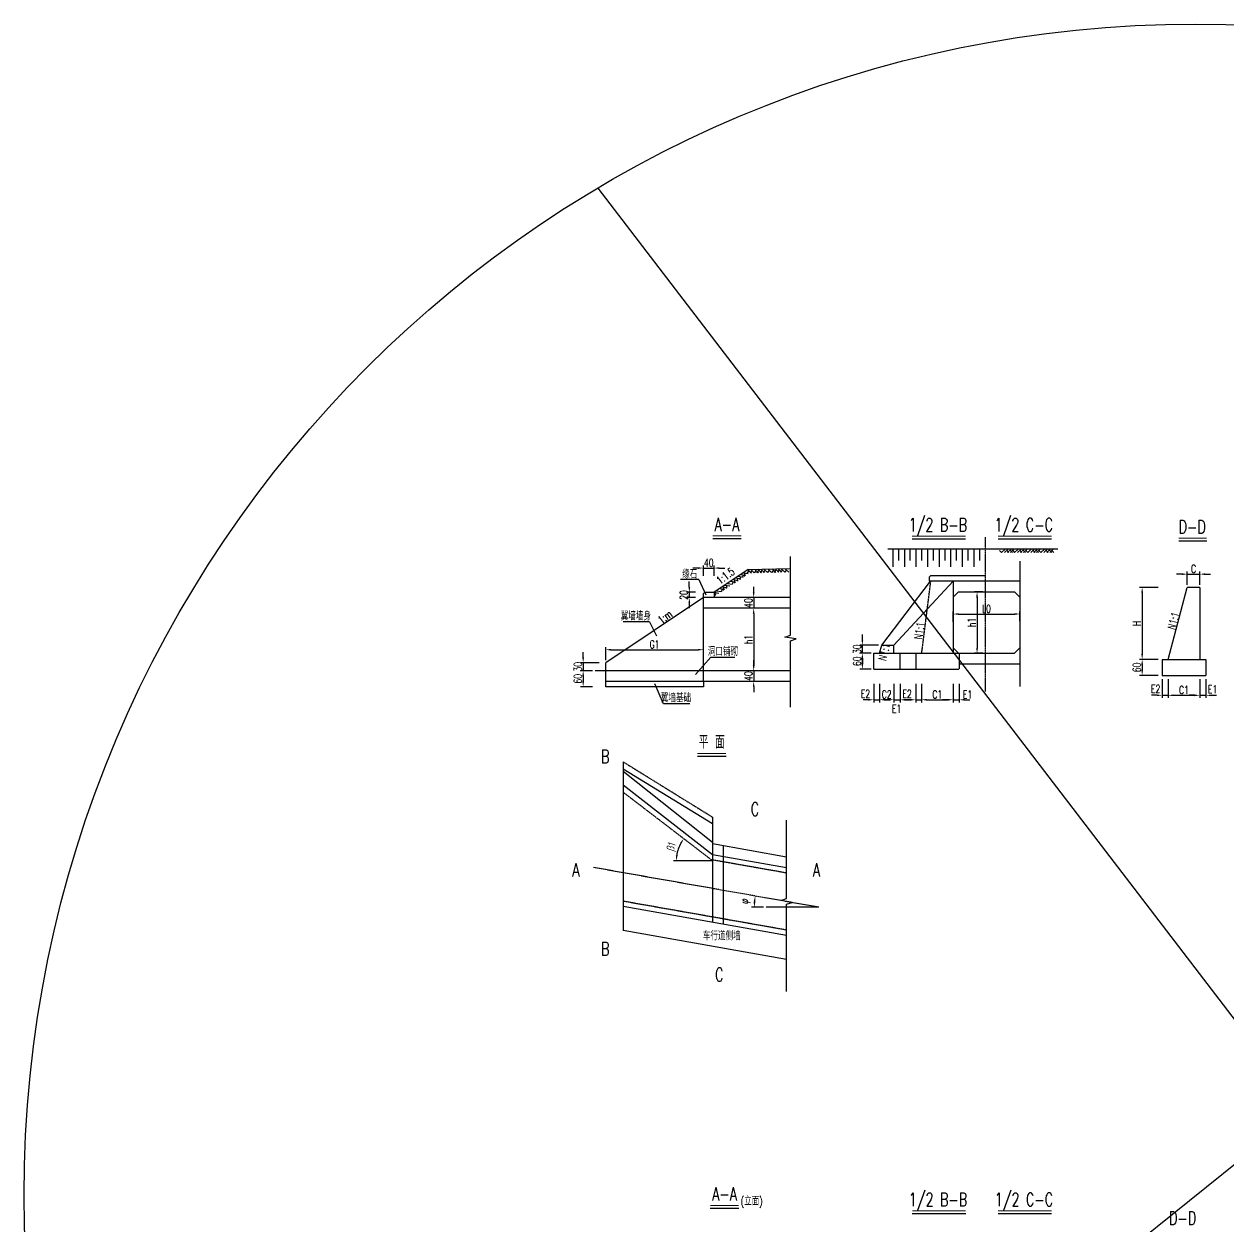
# Model space of a CAD drawing. Header units: millimetres. Extents: x -2053 to 14440, y -8588 to 380.
# Drawn here: x 5657 to 10174, y -4315 to 195 of the extents above; entities that cross this region are included whole.
import ezdxf
from ezdxf.enums import TextEntityAlignment as Align

# ---------------------------------------------------------------- set-up
doc = ezdxf.new("R2010")
doc.units = ezdxf.units.MM
doc.header["$LTSCALE"] = 0.25
doc.linetypes.add('ACAD_ISO02W100', pattern=[15, 12, -3])
doc.linetypes.add('ACAD_ISO04W100', pattern=[30, 24, -3, 0, -3])
for name, color, linetype in [('中心线', 3, 'ACAD_ISO04W100'), ('地面线', 15, 'Continuous'), ('文字', 7, 'Continuous'), ('次轮廓线', 7, 'Continuous'), ('虚线', 2, 'ACAD_ISO02W100'), ('轮廓线', 1, 'Continuous')]:
    doc.layers.add(name, color=color, linetype=linetype)
doc.styles.get("Standard").update_dxf_attribs({"font": 'simplex1.shx', "width": 0.7, "bigfont": 'hztxt.shx'})
doc.dimstyles.get("Standard").update_dxf_attribs({"dimscale": 10, "dimtxt": 3, "dimasz": 2, "dimexe": 1, "dimexo": 1, "dimgap": 0.5, "dimtad": 1, "dimdec": 1, "dimzin": 9, "dimdsep": 46, "dimtxsty": 'Standard', "dimcen": 0.5, "dimclrd": 256, "dimclre": 256, "dimclrt": 256, "dimadec": 1, "dimazin": 2, "dimtfac": 1, "dimtdec": 1, "dimtix": 1, "dimtmove": 2, "dimatfit": 3, "dimfxl": 0, "dimtolj": 1, "dimtzin": 0, "dimlwd": -1, "dimlwe": -1, "dimarcsym": 0})

# ---------------------------------------------------------------- blocks, each defined once
blk = doc.blocks.new('*D126')
at = {"layer": 'Defpoints', "color": 0}
for p in [(9260.9, -1933.8), (9229.8, -2163.8), (9260.9, -2163.8)]:
    blk.add_point(p, dxfattribs=at)
at = {"layer": '次轮廓线'}
for p, q in [((9250.9, -1933.8), (9219.8, -1933.8)), ((9229.8, -1953.8), (9229.8, -2143.8)), ((9250.9, -2163.8), (9219.8, -2163.8))]:
    blk.add_line(p, q, dxfattribs=at)
for points in [[(9226.4, -1953.8), (9233.1, -1953.8), (9229.8, -1933.8)], [(9226.4, -2143.8), (9233.1, -2143.8), (9229.8, -2163.8)]]:
    blk.add_solid(points, dxfattribs=at)
at = {"layer": '次轮廓线', "insert": (9209.8, -2048.8), "char_height": 30, "attachment_point": 5, "rotation": 90}
blk.add_mtext('\\A1;h1', dxfattribs=at)
blk = doc.blocks.new('*D178')
at = {"layer": 'Defpoints', "color": 0}
for p in [(8864, -2163.8), (8842.4, -2263.8), (8864, -2338.4)]:
    blk.add_point(p, dxfattribs=at)
at = {"layer": '次轮廓线'}
for p, q in [((8842.4, -2278.4), (8842.4, -2348.4)), ((8864, -2278.4), (8864, -2348.4)), ((8822.4, -2338.4), (8802.4, -2338.4)), ((8842.4, -2338.4), (8864, -2338.4)), ((8884, -2338.4), (8904, -2338.4))]:
    blk.add_line(p, q, dxfattribs=at)
for points in [[(8822.4, -2335.1), (8822.4, -2341.7), (8842.4, -2338.4)], [(8884, -2335.1), (8884, -2341.7), (8864, -2338.4)]]:
    blk.add_solid(points, dxfattribs=at)
at = {"layer": '次轮廓线', "insert": (8811.4, -2315.8), "char_height": 30, "attachment_point": 5}
blk.add_mtext('\\A1;E2', dxfattribs=at)
blk = doc.blocks.new('*D179')
at = {"layer": 'Defpoints', "color": 0}
for p in [(8864, -2163.8), (8918, -2163.8), (8918, -2338.4)]:
    blk.add_point(p, dxfattribs=at)
at = {"layer": '次轮廓线'}
for p, q in [((8864, -2278.4), (8864, -2348.4)), ((8918, -2278.4), (8918, -2348.4)), ((8884, -2338.4), (8898, -2338.4))]:
    blk.add_line(p, q, dxfattribs=at)
for points in [[(8884, -2335.1), (8884, -2341.7), (8864, -2338.4)], [(8898, -2335.1), (8898, -2341.7), (8918, -2338.4)]]:
    blk.add_solid(points, dxfattribs=at)
at = {"layer": '次轮廓线', "insert": (8891, -2318.4), "char_height": 30, "attachment_point": 5}
blk.add_mtext('\\A1;C2', dxfattribs=at)
blk = doc.blocks.new('*D180')
at = {"layer": 'Defpoints', "color": 0}
for p in [(8918, -2163.8), (8941.1, -2223.8), (8941.1, -2338.4)]:
    blk.add_point(p, dxfattribs=at)
at = {"layer": '次轮廓线'}
for p, q in [((8918, -2278.4), (8918, -2348.4)), ((8941.1, -2278.4), (8941.1, -2348.4)), ((8898, -2338.4), (8878, -2338.4)), ((8918, -2338.4), (8941.1, -2338.4)), ((8961.1, -2338.4), (8981.1, -2338.4))]:
    blk.add_line(p, q, dxfattribs=at)
for points in [[(8898, -2335.1), (8898, -2341.7), (8918, -2338.4)], [(8961.1, -2335.1), (8961.1, -2341.7), (8941.1, -2338.4)]]:
    blk.add_solid(points, dxfattribs=at)
at = {"layer": '次轮廓线', "insert": (8928.3, -2372.3), "char_height": 30, "attachment_point": 5}
blk.add_mtext('\\A1;E1', dxfattribs=at)
blk = doc.blocks.new('*D181')
at = {"layer": 'Defpoints', "color": 0}
for p in [(9021.2, -2163.8), (8999.7, -2223.8), (9021.2, -2338.4)]:
    blk.add_point(p, dxfattribs=at)
at = {"layer": '次轮廓线'}
for p, q in [((8999.7, -2278.4), (8999.7, -2348.4)), ((9021.2, -2278.4), (9021.2, -2348.4)), ((8979.7, -2338.4), (8959.7, -2338.4)), ((8999.7, -2338.4), (9021.2, -2338.4)), ((9041.2, -2338.4), (9061.2, -2338.4))]:
    blk.add_line(p, q, dxfattribs=at)
for points in [[(8979.7, -2335.1), (8979.7, -2341.7), (8999.7, -2338.4)], [(9041.2, -2335.1), (9041.2, -2341.7), (9021.2, -2338.4)]]:
    blk.add_solid(points, dxfattribs=at)
at = {"layer": '次轮廓线', "insert": (8967.4, -2316.2), "char_height": 30, "attachment_point": 5}
blk.add_mtext('\\A1;E2', dxfattribs=at)
blk = doc.blocks.new('*D182')
at = {"layer": 'Defpoints', "color": 0}
for p in [(9021.2, -2163.8), (9140.2, -2163.8), (9140.2, -2338.4)]:
    blk.add_point(p, dxfattribs=at)
at = {"layer": '次轮廓线'}
for p, q in [((9021.2, -2278.4), (9021.2, -2348.4)), ((9140.2, -2278.4), (9140.2, -2348.4)), ((9041.2, -2338.4), (9120.2, -2338.4))]:
    blk.add_line(p, q, dxfattribs=at)
for points in [[(9041.2, -2335.1), (9041.2, -2341.7), (9021.2, -2338.4)], [(9120.2, -2335.1), (9120.2, -2341.7), (9140.2, -2338.4)]]:
    blk.add_solid(points, dxfattribs=at)
at = {"layer": '次轮廓线', "insert": (9080.7, -2318.4), "char_height": 30, "attachment_point": 5}
blk.add_mtext('\\A1;C1', dxfattribs=at)
blk = doc.blocks.new('*D183')
at = {"layer": 'Defpoints', "color": 0}
for p in [(9140.2, -2163.8), (9163.3, -2223.8), (9163.3, -2338.4)]:
    blk.add_point(p, dxfattribs=at)
at = {"layer": '次轮廓线'}
for p, q in [((9140.2, -2278.4), (9140.2, -2348.4)), ((9163.3, -2278.4), (9163.3, -2348.4)), ((9120.2, -2338.4), (9100.2, -2338.4)), ((9140.2, -2338.4), (9163.3, -2338.4)), ((9183.3, -2338.4), (9203.3, -2338.4))]:
    blk.add_line(p, q, dxfattribs=at)
for points in [[(9120.2, -2335.1), (9120.2, -2341.7), (9140.2, -2338.4)], [(9183.3, -2335.1), (9183.3, -2341.7), (9163.3, -2338.4)]]:
    blk.add_solid(points, dxfattribs=at)
at = {"layer": '次轮廓线', "insert": (9194.3, -2318.6), "char_height": 30, "attachment_point": 5}
blk.add_mtext('\\A1;E1', dxfattribs=at)
blk = doc.blocks.new('*D184')
at = {"layer": 'Defpoints', "color": 0}
for p in [(8799.8, -2163.8), (8842.4, -2163.8), (8842.4, -2223.8)]:
    blk.add_point(p, dxfattribs=at)
at = {"layer": '次轮廓线'}
for p, q in [((8832.4, -2163.8), (8789.8, -2163.8)), ((8799.8, -2203.8), (8799.8, -2183.8)), ((8832.4, -2223.8), (8789.8, -2223.8))]:
    blk.add_line(p, q, dxfattribs=at)
for points in [[(8796.5, -2183.8), (8803.2, -2183.8), (8799.8, -2163.8)], [(8796.5, -2203.8), (8803.2, -2203.8), (8799.8, -2223.8)]]:
    blk.add_solid(points, dxfattribs=at)
at = {"layer": '次轮廓线', "insert": (8779.8, -2193.8), "char_height": 30, "attachment_point": 5, "rotation": 90}
blk.add_mtext('\\A1;60', dxfattribs=at)
blk = doc.blocks.new('*D185')
at = {"layer": 'Defpoints', "color": 0}
for p in [(8799.8, -2133.8), (8842.4, -2163.8), (8872.4, -2133.8)]:
    blk.add_point(p, dxfattribs=at)
at = {"layer": '次轮廓线'}
for p, q in [((8799.8, -2113.8), (8799.8, -2093.8)), ((8859.8, -2133.8), (8789.8, -2133.8)), ((8832.4, -2163.8), (8789.8, -2163.8)), ((8799.8, -2163.8), (8799.8, -2133.8)), ((8799.8, -2183.8), (8799.8, -2203.8))]:
    blk.add_line(p, q, dxfattribs=at)
for points in [[(8796.5, -2113.8), (8803.2, -2113.8), (8799.8, -2133.8)], [(8796.5, -2183.8), (8803.2, -2183.8), (8799.8, -2163.8)]]:
    blk.add_solid(points, dxfattribs=at)
at = {"layer": '次轮廓线', "insert": (8779.8, -2148.8), "char_height": 30, "attachment_point": 5, "rotation": 90}
blk.add_mtext('\\A1;30', dxfattribs=at)
blk = doc.blocks.new('*D127')
at = {"layer": 'Defpoints', "color": 0}
for p in [(9390.2, -2016.9), (9140.2, -2056.4), (9390.2, -2053.8)]:
    blk.add_point(p, dxfattribs=at)
at = {"layer": '次轮廓线'}
for p, q in [((9140.2, -2046.4), (9140.2, -2006.9)), ((9160.2, -2016.9), (9370.2, -2016.9)), ((9390.2, -2043.8), (9390.2, -2006.9))]:
    blk.add_line(p, q, dxfattribs=at)
for points in [[(9160.2, -2013.5), (9160.2, -2020.2), (9140.2, -2016.9)], [(9370.2, -2013.5), (9370.2, -2020.2), (9390.2, -2016.9)]]:
    blk.add_solid(points, dxfattribs=at)
at = {"layer": '次轮廓线', "insert": (9265.2, -1996.9), "char_height": 30, "attachment_point": 5}
blk.add_mtext('\\A1;L0', dxfattribs=at)
blk = doc.blocks.new('*D128')
at = {"layer": 'Defpoints', "color": 0}
for p in [(8243.9, -1844.6), (8203.9, -1884.1), (8243.9, -1884.1)]:
    blk.add_point(p, dxfattribs=at)
at = {"layer": '次轮廓线'}
for p, q in [((8183.9, -1844.6), (8163.9, -1844.6)), ((8203.9, -1874.1), (8203.9, -1834.6)), ((8203.9, -1844.6), (8243.9, -1844.6)), ((8243.9, -1874.1), (8243.9, -1834.6)), ((8263.9, -1844.6), (8283.9, -1844.6))]:
    blk.add_line(p, q, dxfattribs=at)
for points in [[(8183.9, -1841.2), (8183.9, -1847.9), (8203.9, -1844.6)], [(8263.9, -1841.2), (8263.9, -1847.9), (8243.9, -1844.6)]]:
    blk.add_solid(points, dxfattribs=at)
at = {"layer": '次轮廓线', "insert": (8223.9, -1824.6), "char_height": 30, "attachment_point": 5}
blk.add_mtext('\\A1;40', dxfattribs=at)
blk = doc.blocks.new('*D129')
at = {"layer": 'Defpoints', "color": 0}
for p in [(8184, -1935.6), (8151.2, -1955.6), (8184, -1955.6)]:
    blk.add_point(p, dxfattribs=at)
at = {"layer": '次轮廓线'}
for p, q in [((8151.2, -1915.6), (8151.2, -1895.6)), ((8174, -1935.6), (8141.2, -1935.6)), ((8151.2, -1935.6), (8151.2, -1955.6)), ((8174, -1955.6), (8141.2, -1955.6)), ((8151.2, -1975.6), (8151.2, -1995.6))]:
    blk.add_line(p, q, dxfattribs=at)
for points in [[(8147.9, -1915.6), (8154.5, -1915.6), (8151.2, -1935.6)], [(8147.9, -1975.6), (8154.5, -1975.6), (8151.2, -1955.6)]]:
    blk.add_solid(points, dxfattribs=at)
at = {"layer": '次轮廓线', "insert": (8131.2, -1945.6), "char_height": 30, "attachment_point": 5, "rotation": 90}
blk.add_mtext('\\A1;20', dxfattribs=at)
blk = doc.blocks.new('*D186')
at = {"layer": 'Defpoints', "color": 0}
for p in [(7837.9, -2199.6), (7753.2, -2229.6), (7797.9, -2229.6)]:
    blk.add_point(p, dxfattribs=at)
at = {"layer": '次轮廓线'}
for p, q in [((7753.2, -2179.6), (7753.2, -2159.6)), ((7813.2, -2199.6), (7743.2, -2199.6)), ((7753.2, -2199.6), (7753.2, -2229.6)), ((7787.9, -2229.6), (7743.2, -2229.6)), ((7753.2, -2249.6), (7753.2, -2269.6))]:
    blk.add_line(p, q, dxfattribs=at)
for points in [[(7749.9, -2179.6), (7756.6, -2179.6), (7753.2, -2199.6)], [(7749.9, -2249.6), (7756.6, -2249.6), (7753.2, -2229.6)]]:
    blk.add_solid(points, dxfattribs=at)
at = {"layer": '次轮廓线', "insert": (7733.2, -2214.6), "char_height": 30, "attachment_point": 5, "rotation": 90}
blk.add_mtext('\\A1;30', dxfattribs=at)
blk = doc.blocks.new('*D130')
at = {"layer": 'Defpoints', "color": 0}
for p in [(7797.9, -2229.6), (7753.2, -2289.6), (7797.9, -2289.6)]:
    blk.add_point(p, dxfattribs=at)
at = {"layer": '次轮廓线'}
for p, q in [((7787.9, -2229.6), (7743.2, -2229.6)), ((7753.2, -2249.6), (7753.2, -2269.6)), ((7787.9, -2289.6), (7743.2, -2289.6))]:
    blk.add_line(p, q, dxfattribs=at)
for points in [[(7749.9, -2249.6), (7756.6, -2249.6), (7753.2, -2229.6)], [(7749.9, -2269.6), (7756.6, -2269.6), (7753.2, -2289.6)]]:
    blk.add_solid(points, dxfattribs=at)
at = {"layer": '次轮廓线', "insert": (7733.2, -2259.6), "char_height": 30, "attachment_point": 5, "rotation": 90}
blk.add_mtext('\\A1;60', dxfattribs=at)
blk = doc.blocks.new('*D187')
at = {"layer": 'Defpoints', "color": 0}
for p in [(8203.9, -2150.7), (7837.9, -2199.6), (8203.9, -2229.6)]:
    blk.add_point(p, dxfattribs=at)
at = {"layer": '次轮廓线'}
for p, q in [((7837.9, -2189.6), (7837.9, -2140.7)), ((7857.9, -2150.7), (8183.9, -2150.7)), ((8203.9, -2210.7), (8203.9, -2140.7))]:
    blk.add_line(p, q, dxfattribs=at)
for points in [[(7857.9, -2147.4), (7857.9, -2154.1), (7837.9, -2150.7)], [(8183.9, -2147.4), (8183.9, -2154.1), (8203.9, -2150.7)]]:
    blk.add_solid(points, dxfattribs=at)
at = {"layer": '次轮廓线', "insert": (8020.9, -2130.7), "char_height": 30, "attachment_point": 5}
blk.add_mtext('\\A1;G1', dxfattribs=at)
blk = doc.blocks.new('*D120')
at = {"layer": 'Defpoints', "color": 0}
for p in [(8423.6, -1995.6), (8392.5, -2229.6), (8423.6, -2229.6)]:
    blk.add_point(p, dxfattribs=at)
at = {"layer": '次轮廓线'}
for p, q in [((8413.6, -1995.6), (8382.5, -1995.6)), ((8392.5, -2015.6), (8392.5, -2209.6)), ((8413.6, -2229.6), (8382.5, -2229.6))]:
    blk.add_line(p, q, dxfattribs=at)
for points in [[(8389.1, -2015.6), (8395.8, -2015.6), (8392.5, -1995.6)], [(8389.1, -2209.6), (8395.8, -2209.6), (8392.5, -2229.6)]]:
    blk.add_solid(points, dxfattribs=at)
at = {"layer": '次轮廓线', "insert": (8372.5, -2112.6), "char_height": 30, "attachment_point": 5, "rotation": 90}
blk.add_mtext('\\A1;h1', dxfattribs=at)
blk = doc.blocks.new('*D121')
at = {"layer": 'Defpoints', "color": 0}
for p in [(8423.6, -1955.6), (8392.5, -1995.6), (8423.6, -1995.6)]:
    blk.add_point(p, dxfattribs=at)
at = {"layer": '次轮廓线'}
for p, q in [((8392.5, -1935.6), (8392.5, -1915.6)), ((8413.6, -1955.6), (8382.5, -1955.6)), ((8392.5, -1955.6), (8392.5, -1995.6)), ((8413.6, -1995.6), (8382.5, -1995.6)), ((8392.5, -2015.6), (8392.5, -2035.6))]:
    blk.add_line(p, q, dxfattribs=at)
for points in [[(8389.1, -1935.6), (8395.8, -1935.6), (8392.5, -1955.6)], [(8389.1, -2015.6), (8395.8, -2015.6), (8392.5, -1995.6)]]:
    blk.add_solid(points, dxfattribs=at)
at = {"layer": '次轮廓线', "insert": (8372.5, -1975.6), "char_height": 30, "attachment_point": 5, "rotation": 90}
blk.add_mtext('\\A1;40', dxfattribs=at)
blk = doc.blocks.new('*D122')
at = {"layer": 'Defpoints', "color": 0}
for p in [(8423.6, -2229.6), (8392.5, -2269.6), (8423.6, -2269.6)]:
    blk.add_point(p, dxfattribs=at)
at = {"layer": '次轮廓线'}
for p, q in [((8392.5, -2209.6), (8392.5, -2189.6)), ((8413.6, -2229.6), (8382.5, -2229.6)), ((8392.5, -2229.6), (8392.5, -2269.6)), ((8413.6, -2269.6), (8382.5, -2269.6)), ((8392.5, -2289.6), (8392.5, -2309.6))]:
    blk.add_line(p, q, dxfattribs=at)
for points in [[(8389.1, -2209.6), (8395.8, -2209.6), (8392.5, -2229.6)], [(8389.1, -2289.6), (8395.8, -2289.6), (8392.5, -2269.6)]]:
    blk.add_solid(points, dxfattribs=at)
at = {"layer": '次轮廓线', "insert": (8372.5, -2249.6), "char_height": 30, "attachment_point": 5, "rotation": 90}
blk.add_mtext('\\A1;40', dxfattribs=at)
blk = doc.blocks.new('*D151')
at = {"layer": 'Defpoints', "color": 0}
for p in [(7903.2, -2685.2), (8115.1, -2884.5), (8160.2, -2941.9), (8238.3, -2941.9), (8238.3, -2941.9)]:
    blk.add_point(p, dxfattribs=at)
at = {"layer": '次轮廓线'}
blk.add_line((8150.2, -2941.9), (8092.4, -2941.9), dxfattribs=at)
blk.add_arc((8238.3, -2941.9), 135.9, 150.984, 171.5629, dxfattribs=at)
for points in [[(8116.7, -2874.1), (8122.2, -2877.8), (8130.4, -2859.2)], [(8107.2, -2922.2), (8100.5, -2921.7), (8102.4, -2941.9)]]:
    blk.add_solid(points, dxfattribs=at)
at = {"layer": '次轮廓线', "insert": (8086.8, -2890.5), "char_height": 30, "attachment_point": 5, "rotation": 71.2735}
blk.add_mtext('\\A1;β1', dxfattribs=at)
blk = doc.blocks.new('*D152')
at = {"layer": 'Defpoints', "color": 0}
for p in [(7791.1, -2967.2), (8396.4, -3088.2), (8439.7, -3116.3), (8636.6, -3116.3), (8636.6, -3116.3)]:
    blk.add_point(p, dxfattribs=at)
at = {"layer": '次轮廓线'}
blk.add_line((8429.7, -3116.3), (8384.7, -3116.3), dxfattribs=at)
blk.add_arc((8636.6, -3116.3), 241.9, 174.7388, 175.2612, dxfattribs=at)
for points in [[(8398.9, -3096.5), (8392.2, -3096.2), (8394.7, -3116.3)], [(8392.5, -3093.7), (8399.1, -3094.6), (8398.4, -3074.3)]]:
    blk.add_solid(points, dxfattribs=at)
at = {"layer": '次轮廓线', "insert": (8361, -3093.5), "char_height": 30, "attachment_point": 5, "rotation": 85.2637}
blk.add_mtext('\\A1;φ', dxfattribs=at)
blk = doc.blocks.new('*D138')
at = {"layer": 'Defpoints', "color": 0}
for p in [(10064.8, -1867.5), (10017.8, -1917.1), (10064.8, -1917.1)]:
    blk.add_point(p, dxfattribs=at)
at = {"layer": '次轮廓线'}
for p, q in [((9997.8, -1867.5), (9977.8, -1867.5)), ((10017.8, -1907.1), (10017.8, -1857.5)), ((10017.8, -1867.5), (10064.8, -1867.5)), ((10064.8, -1907.1), (10064.8, -1857.5)), ((10084.8, -1867.5), (10104.8, -1867.5))]:
    blk.add_line(p, q, dxfattribs=at)
for points in [[(9997.8, -1864.2), (9997.8, -1870.8), (10017.8, -1867.5)], [(10084.8, -1864.2), (10084.8, -1870.8), (10064.8, -1867.5)]]:
    blk.add_solid(points, dxfattribs=at)
at = {"layer": '次轮廓线', "insert": (10041.3, -1847.5), "char_height": 30, "attachment_point": 5}
blk.add_mtext('\\A1;C', dxfattribs=at)
blk = doc.blocks.new('*D139')
at = {"layer": 'Defpoints', "color": 0}
for p in [(10017.8, -1917.1), (9848.7, -2187.1), (9945.8, -2187.1)]:
    blk.add_point(p, dxfattribs=at)
at = {"layer": '次轮廓线'}
for p, q in [((9908.7, -1917.1), (9838.7, -1917.1)), ((9848.7, -1937.1), (9848.7, -2167.1)), ((9908.7, -2187.1), (9838.7, -2187.1))]:
    blk.add_line(p, q, dxfattribs=at)
for points in [[(9845.4, -1937.1), (9852, -1937.1), (9848.7, -1917.1)], [(9845.4, -2167.1), (9852, -2167.1), (9848.7, -2187.1)]]:
    blk.add_solid(points, dxfattribs=at)
at = {"layer": '次轮廓线', "insert": (9828.7, -2052.1), "char_height": 30, "attachment_point": 5, "rotation": 90}
blk.add_mtext('\\A1;H', dxfattribs=at)
blk = doc.blocks.new('*D140')
at = {"layer": 'Defpoints', "color": 0}
for p in [(9945.8, -2187.1), (9848.7, -2247.1), (9924.2, -2247.1)]:
    blk.add_point(p, dxfattribs=at)
at = {"layer": '次轮廓线'}
for p, q in [((9908.7, -2187.1), (9838.7, -2187.1)), ((9848.7, -2207.1), (9848.7, -2227.1)), ((9908.7, -2247.1), (9838.7, -2247.1))]:
    blk.add_line(p, q, dxfattribs=at)
for points in [[(9845.4, -2207.1), (9852, -2207.1), (9848.7, -2187.1)], [(9845.4, -2227.1), (9852, -2227.1), (9848.7, -2247.1)]]:
    blk.add_solid(points, dxfattribs=at)
at = {"layer": '次轮廓线', "insert": (9828.7, -2217.1), "char_height": 30, "attachment_point": 5, "rotation": 90}
blk.add_mtext('\\A1;60', dxfattribs=at)
blk = doc.blocks.new('*D118')
at = {"layer": 'Defpoints', "color": 0}
for p in [(9945.8, -2187.1), (9924.2, -2247.1), (9945.8, -2321.7)]:
    blk.add_point(p, dxfattribs=at)
at = {"layer": '次轮廓线'}
for p, q in [((9924.2, -2261.7), (9924.2, -2331.7)), ((9945.8, -2261.7), (9945.8, -2331.7)), ((9904.2, -2321.7), (9884.2, -2321.7)), ((9924.2, -2321.7), (9945.8, -2321.7)), ((9965.8, -2321.7), (9985.8, -2321.7))]:
    blk.add_line(p, q, dxfattribs=at)
for points in [[(9904.2, -2318.4), (9904.2, -2325), (9924.2, -2321.7)], [(9965.8, -2318.4), (9965.8, -2325), (9945.8, -2321.7)]]:
    blk.add_solid(points, dxfattribs=at)
at = {"layer": '次轮廓线', "insert": (9899.2, -2297.7), "char_height": 30, "attachment_point": 5}
blk.add_mtext('\\A1;E2', dxfattribs=at)
blk = doc.blocks.new('*D141')
at = {"layer": 'Defpoints', "color": 0}
for p in [(9945.8, -2187.1), (10064.8, -2187.1), (10064.8, -2321.7)]:
    blk.add_point(p, dxfattribs=at)
at = {"layer": '次轮廓线'}
for p, q in [((9945.8, -2261.7), (9945.8, -2331.7)), ((10064.8, -2261.7), (10064.8, -2331.7)), ((9965.8, -2321.7), (10044.8, -2321.7))]:
    blk.add_line(p, q, dxfattribs=at)
for points in [[(9965.8, -2318.4), (9965.8, -2325), (9945.8, -2321.7)], [(10044.8, -2318.4), (10044.8, -2325), (10064.8, -2321.7)]]:
    blk.add_solid(points, dxfattribs=at)
at = {"layer": '次轮廓线', "insert": (10005.3, -2301.7), "char_height": 30, "attachment_point": 5}
blk.add_mtext('\\A1;C1', dxfattribs=at)
blk = doc.blocks.new('*D142')
at = {"layer": 'Defpoints', "color": 0}
for p in [(10064.8, -2187.1), (10087.9, -2247.1), (10087.9, -2321.7)]:
    blk.add_point(p, dxfattribs=at)
at = {"layer": '次轮廓线'}
for p, q in [((10064.8, -2261.7), (10064.8, -2331.7)), ((10087.9, -2261.7), (10087.9, -2331.7)), ((10044.8, -2321.7), (10024.8, -2321.7)), ((10064.8, -2321.7), (10087.9, -2321.7)), ((10107.9, -2321.7), (10127.9, -2321.7))]:
    blk.add_line(p, q, dxfattribs=at)
for points in [[(10044.8, -2318.4), (10044.8, -2325), (10064.8, -2321.7)], [(10107.9, -2318.4), (10107.9, -2325), (10087.9, -2321.7)]]:
    blk.add_solid(points, dxfattribs=at)
at = {"layer": '次轮廓线', "insert": (10112.6, -2299.1), "char_height": 30, "attachment_point": 5}
blk.add_mtext('\\A1;E1', dxfattribs=at)

msp = doc.modelspace()

# ---------------------------------------------------------------- linework, layer by layer
at = {"ltscale": 2}
for points in [[(8530.46, -2365.91), (8530.46, -2117.17), (8551.46, -2110.17), (8509.46, -2103.17), (8530.46, -2096.17), (8530.46, -1801.39)], [(8515.36, -3431.69), (8515.36, -3105.1), (8536.36, -3098.1), (8494.36, -3091.1), (8515.36, -3084.1), (8515.36, -2789.32)]]:
    msp.add_lwpolyline(points, dxfattribs=at)
at = {"layer": '中心线'}
for p, q in [((9260.92, -2307.45), (9260.92, -1728.23)), ((8636.62, -3116.31), (7791.08, -2967.22))]:
    msp.add_line(p, q, dxfattribs=at)
at = {"layer": '地面线'}
for p, q in [((9532.31, -1773.8), (8894.93, -1773.8)), ((8913.79, -1773.8), (8913.79, -1840.47)), ((8934.91, -1773.8), (8934.91, -1816.59)), ((8957.19, -1773.8), (8957.19, -1840.47)), ((8978.3, -1773.8), (8978.3, -1816.59)), ((9000.58, -1773.8), (9000.58, -1840.47)), ((9021.69, -1773.8), (9021.69, -1816.59)), ((9043.97, -1773.8), (9043.97, -1840.47)), ((9065.08, -1773.8), (9065.08, -1816.59)), ((9087.36, -1773.8), (9087.36, -1840.47)), ((9108.47, -1773.8), (9108.47, -1816.59)), ((9130.75, -1773.8), (9130.75, -1840.47)), ((9151.86, -1773.8), (9151.86, -1816.59)), ((9174.14, -1773.8), (9174.14, -1840.47)), ((9195.25, -1773.8), (9195.25, -1816.59)), ((9217.53, -1773.8), (9217.53, -1840.47)), ((9238.64, -1773.8), (9238.64, -1816.59)), ((9314.2, -1778.55), (9321.57, -1786.71)), ((9334.78, -1773.8), (9321.57, -1786.71)), ((9345.85, -1773.8), (9332.64, -1786.71)), ((9341.37, -1778.18), (9349.08, -1786.71)), ((9357.04, -1773.8), (9343.83, -1786.71)), ((9353.58, -1777.18), (9362.19, -1786.71)), ((9368.18, -1773.8), (9354.97, -1786.71)), ((9363.32, -1778.55), (9370.68, -1786.71)), ((9383.89, -1773.8), (9370.68, -1786.71)), ((9394.97, -1773.8), (9381.76, -1786.71)), ((9390.49, -1778.18), (9398.19, -1786.71)), ((9406.15, -1773.8), (9392.94, -1786.71)), ((9402.7, -1777.18), (9411.31, -1786.71)), ((9417.29, -1773.8), (9404.08, -1786.71)), ((9412.43, -1778.55), (9419.8, -1786.71)), ((9433.01, -1773.8), (9419.8, -1786.71)), ((9444.08, -1773.8), (9430.87, -1786.71)), ((9439.6, -1778.18), (9447.31, -1786.71)), ((9455.26, -1773.8), (9442.05, -1786.71)), ((9451.81, -1777.18), (9460.42, -1786.71)), ((9466.41, -1773.8), (9453.2, -1786.71)), ((9461.54, -1778.55), (9468.91, -1786.71)), ((9482.12, -1773.8), (9468.91, -1786.71)), ((9493.19, -1773.8), (9479.99, -1786.71)), ((9488.72, -1778.18), (9496.42, -1786.71)), ((9504.38, -1773.8), (9491.17, -1786.71)), ((9500.92, -1777.18), (9509.53, -1786.71)), ((9515.52, -1773.8), (9502.31, -1786.71)), ((9510.66, -1778.55), (9518.02, -1786.71)), ((8370.94, -1850.9), (8383.75, -1862.86)), ((8381.32, -1850), (8394.83, -1862.61)), ((8397.03, -1849.64), (8410.54, -1862.24)), ((8408.17, -1849.38), (8421.68, -1861.98)), ((8419.35, -1849.12), (8432.85, -1861.73)), ((8430.42, -1848.87), (8443.93, -1861.47)), ((8446.13, -1848.5), (8459.64, -1861.1)), ((8461.84, -1848.14), (8475.35, -1860.74)), ((8476.51, -1851.17), (8468.12, -1860.91)), ((8472.98, -1847.88), (8486.49, -1860.48)), ((8484.16, -1847.62), (8497.67, -1860.22)), ((8495.23, -1847.36), (8508.74, -1859.97)), ((8515.91, -1851.64), (8508.74, -1859.97)), ((8510.94, -1847), (8524.45, -1859.6)), ((8307.07, -1893.48), (8325.23, -1896.89)), ((8313.75, -1894.73), (8312.15, -1905.61)), ((8316.34, -1887.3), (8334.5, -1890.71)), ((8321.09, -1888.19), (8319.22, -1900.9)), ((8325.65, -1881.09), (8343.8, -1884.51)), ((8331.8, -1882.25), (8330.13, -1893.63)), ((8334.86, -1874.95), (8353.02, -1878.37)), ((8341.54, -1876.21), (8339.94, -1887.08)), ((8344.84, -1868.3), (8362.99, -1871.72)), ((8351.52, -1869.56), (8349.92, -1880.43)), ((8354.11, -1862.12), (8372.26, -1865.54)), ((8358.85, -1863.01), (8356.98, -1875.72)), ((8374.83, -1854.53), (8367.32, -1863.24)), ((8386.29, -1854.64), (8379.12, -1862.97)), ((8402, -1854.28), (8394.83, -1862.61)), ((8411.7, -1852.67), (8403.31, -1862.41)), ((8423.93, -1853.4), (8416.43, -1862.11)), ((8435.39, -1853.5), (8428.22, -1861.83)), ((8451.1, -1853.14), (8443.93, -1861.47)), ((8466.81, -1852.78), (8459.64, -1861.1)), ((8488.74, -1851.89), (8481.24, -1860.6)), ((8500.2, -1852), (8493.03, -1860.33)), ((8243.92, -1935.58), (8262.07, -1939)), ((8250.07, -1936.74), (8248.4, -1948.11)), ((8253.13, -1929.44), (8271.29, -1932.85)), ((8266.21, -1920.72), (8284.36, -1924.14)), ((8272.89, -1921.98), (8271.29, -1932.85)), ((8275.48, -1914.54), (8293.63, -1917.96)), ((8280.22, -1915.43), (8278.35, -1928.14)), ((8284.78, -1908.34), (8302.94, -1911.75)), ((8290.94, -1909.5), (8289.26, -1920.87)), ((8294, -1902.19), (8312.15, -1905.61))]:
    msp.add_line(p, q, dxfattribs=at)
at = {"layer": '文字'}
for p, q in [((8238.69, -1733.79), (8345.73, -1733.79)), ((8986.12, -1735.33), (9186.79, -1735.33)), ((9308.33, -1735.33), (9509, -1735.33)), ((9985.7, -1742.85), (10090.84, -1742.85)), ((8181.75, -2550.3), (8288.78, -2550.3)), ((8229.66, -4244.08), (8336.69, -4244.08)), ((8986.59, -4264.84), (9187.26, -4264.84)), ((9308.8, -4264.84), (9509.47, -4264.84))]:
    msp.add_line(p, q, dxfattribs=at)
at = {"layer": '文字', "const_width": 4}
for points in [[(8238.69, -1723.79), (8345.73, -1723.79)], [(8986.12, -1725.33), (9186.79, -1725.33)], [(9308.33, -1725.33), (9509, -1725.33)], [(9985.7, -1732.85), (10090.84, -1732.85)], [(8181.75, -2540.3), (8288.78, -2540.3)], [(8229.66, -4234.08), (8336.69, -4234.08)], [(8986.59, -4254.84), (9187.26, -4254.84)], [(9308.8, -4254.84), (9509.47, -4254.84)]]:
    msp.add_lwpolyline(points, dxfattribs=at)
at = {"layer": '文字'}
for points in [[(7838.15, -2522.72, 0, 7, 0), (7818.15, -2522.72, 0, 0, 0), (7793.15, -2522.72, 0, 0, 0), (7793.15, -2570.69, 0, 0, 0)], [(8405.73, -2717.54, 0, 7, 0), (8425.43, -2721.01, 0, 0, 0), (8450.05, -2725.35, 0, 0, 0), (8441.72, -2772.59, 0, 0, 0)], [(7699.6, -2997.9, 0, 7, 0), (7699.6, -3017.9, 0, 0, 0), (7699.6, -3042.9, 0, 0, 0), (7747.57, -3042.9, 0, 0, 0)], [(8641.79, -2997.9, 0, 7, 0), (8641.79, -3017.9, 0, 0, 0), (8641.79, -3042.9, 0, 0, 0), (8593.82, -3042.9, 0, 0, 0)], [(7838.15, -3298.69, 0, 7, 0), (7818.15, -3298.69, 0, 0, 0), (7793.15, -3298.69, 0, 0, 0), (7793.15, -3250.73, 0, 0, 0)], [(8288.33, -3383.33, 0, 7, 0), (8308.03, -3386.8, 0, 0, 0), (8332.65, -3391.14, 0, 0, 0), (8340.98, -3343.9, 0, 0, 0)]]:
    msp.add_lwpolyline(points, format="xyseb", dxfattribs=at)
at = {"layer": '次轮廓线'}
for p, q in [((7807.74, -420.2), (13109.32, -7346.29)), ((6629.3, -6951.91), (13468.68, -1441.53)), ((9390.24, -1818.44), (9390.24, -2289.1)), ((8187.31, -1888.01), (8117.77, -1888.01)), ((8187.31, -1888.01), (8213.06, -1945.1)), ((8002.45, -2046.68), (7903.69, -2046.68)), ((8002.45, -2046.68), (8028.2, -2098.33)), ((8231.9, -2178.67), (8174.06, -2243.34)), ((8231.9, -2178.67), (8322.29, -2178.67)), ((8053.93, -2353.34), (8021.68, -2278.78)), ((8152.69, -2353.34), (8053.93, -2353.34)), ((8238.34, -2941.89), (8136.36, -2941.89)), ((8636.62, -3116.31), (8439.69, -3116.31))]:
    msp.add_line(p, q, dxfattribs=at)
msp.add_circle((10048.99, -4196.72), 4391.51, dxfattribs=at)
at = {"layer": '虚线'}
for p, q in [((9055.24, -1893.8), (9021.24, -2163.8)), ((8999.7, -2163.8), (8999.7, -2223.8)), ((9163.33, -2163.8), (9163.33, -2223.8)), ((8941.08, -2223.8), (9163.33, -2223.8)), ((7903.25, -2571.3), (8238.34, -2778.64)), ((8238.34, -2941.89), (7903.25, -2685.2)), ((8515.36, -2988), (8238.34, -2939.15)), ((8515.36, -3201.86), (7903.25, -3093.93))]:
    msp.add_line(p, q, dxfattribs=at)
at = {"layer": '轮廓线'}
for p, q in [((8371.96, -1850.22), (8243.92, -1935.58)), ((8371.96, -1850.22), (8530.46, -1846.23)), ((8872.39, -2133.8), (9055.24, -1893.8)), ((8917.99, -2133.8), (9140.24, -1893.8)), ((9055.24, -1873.8), (9050.24, -1878.8)), ((9050.24, -1878.8), (9050.24, -1893.8)), ((9390.24, -1893.8), (9050.24, -1893.8)), ((9260.92, -1873.8), (9055.24, -1873.8)), ((9140.24, -1893.8), (9140.24, -2163.8)), ((8208.92, -1935.58), (8203.92, -1940.58)), ((8203.92, -2269.58), (8203.92, -1940.58)), ((8208.92, -1935.58), (8243.92, -1935.58)), ((8243.92, -1935.58), (8243.92, -1955.58)), ((9140.24, -1953.8), (9160.24, -1933.8)), ((9160.24, -1933.8), (9370.24, -1933.8)), ((9390.24, -1953.8), (9370.24, -1933.8)), ((9945.78, -2187.07), (10017.78, -1917.07)), ((10064.78, -1917.07), (10017.78, -1917.07)), ((10064.78, -1917.07), (10064.78, -2187.07)), ((8203.92, -1955.58), (7837.92, -2199.58)), ((8530.46, -1955.58), (8203.92, -1955.58)), ((8530.46, -1995.58), (8203.92, -1995.58)), ((8842.45, -2223.8), (8842.45, -2163.8)), ((8842.45, -2163.8), (9370.24, -2163.8)), ((8863.99, -2163.8), (8872.39, -2133.8)), ((8872.39, -2133.8), (8917.99, -2133.8)), ((8917.99, -2163.8), (8917.99, -2133.8)), ((8941.08, -2223.8), (8941.08, -2163.8)), ((9140.24, -2143.8), (9160.24, -2163.8)), ((9390.24, -2143.8), (9370.24, -2163.8)), ((7837.92, -2289.58), (7837.92, -2199.58)), ((9163.33, -2203.8), (9390.24, -2203.8)), ((9924.24, -2187.07), (9924.24, -2247.07)), ((9924.24, -2187.07), (10087.87, -2187.07)), ((10087.87, -2187.07), (10087.87, -2247.07)), ((8530.46, -2229.58), (7797.92, -2229.58)), ((8842.45, -2223.8), (8941.08, -2223.8)), ((9924.24, -2247.07), (10087.87, -2247.07)), ((8530.46, -2269.58), (7837.92, -2269.58)), ((8203.92, -2289.58), (7837.92, -2289.58)), ((8203.92, -2269.58), (8203.92, -2289.58)), ((7903.25, -2571.3), (7903.25, -3203.93)), ((7903.25, -2597.17), (8238.34, -2801.96)), ((8238.34, -2873.68), (7903.25, -2606.92)), ((8238.34, -2919.15), (7903.25, -2659.11)), ((8238.34, -2778.64), (8238.34, -3173.01)), ((8515.36, -2928), (8238.34, -2879.15)), ((8278.34, -2886.21), (8278.34, -3180.06)), ((8515.36, -2968), (8238.34, -2919.15)), ((8515.36, -3221.86), (7903.25, -3113.93)), ((8515.36, -3311.86), (7903.25, -3203.93))]:
    msp.add_line(p, q, dxfattribs=at)

# ---------------------------------------------------------------- texts
at = {"layer": '文字', "width": 0.7}
for s, p in [('A-A', (8292.14, -1720.69)), ('1/2 B-B', (9082.78, -1722.23)), ('1/2 C-C', (9405, -1722.23)), ('D-D', (10036.08, -1729.75)), ('平 面', (8235.2, -2537.2)), ('A-A', (8283.11, -4230.98)), ('1/2 B-B', (9083.26, -4251.74)), ('1/2 C-C', (9405.47, -4251.74)), ('D-D', (10000.28, -4321.67))]:
    msp.add_text(s, height=50, dxfattribs=at).set_placement(p, align=Align.BOTTOM_CENTER)
for s, height, p in [('缘石', 30, (8152.63, -1868.5)), ('翼墙墙身', 30, (7950.81, -2025.68)), ('洞口铺砌', 30, (8277.1, -2158.83)), ('翼墙基础', 30, (8101.04, -2332.33)), ('B', 50, (7835.84, -2551.36)), ('C', 50, (8397.11, -2748.4)), ('A', 50, (7725.72, -2975.91)), ('A', 50, (8627.32, -2975.91)), ('车行道侧墙', 30, (8272.75, -3224.63)), ('B', 50, (7835.84, -3271.84)), ('C', 50, (8263.33, -3368.96)), ('(立面)', 30, (8385.07, -4218.8))]:
    msp.add_text(s, height=height, dxfattribs=at).set_placement(p, align=Align.MIDDLE_CENTER)
for s, rotation, p in [('1:1.5', 36.92823, (8286.44, -1874.2)), ('1:m', 36.92823, (8059.88, -2027.88)), ('N1:1', 75.10575, (9966.57, -2042.67)), ('N1:1', 81.50859, (9013.75, -2079.69)), ('N1:1', 75.10575, (8881.72, -2159.16))]:
    msp.add_text(s, height=30, rotation=rotation, dxfattribs=at).set_placement(p, align=Align.MIDDLE_CENTER)

# ---------------------------------------------------------------- dimensions: what is measured, and where the dimension line sits
at = {"layer": '次轮廓线'}
dim = msp.add_linear_dim(base=(8243.92, -1844.55), p1=(8203.92, -1884.05), p2=(8243.92, -1884.05), dimstyle='Standard', dxfattribs=at)
dim.commit()
dim.dimension.update_dxf_attribs({"geometry": '*D128', "text_midpoint": (8223.92, -1824.55)})
for base, p1, p2, text, picture, middle in [((10064.78, -1867.49), (10017.78, -1917.07), (10064.78, -1917.07), 'C', '*D138', (10041.28, -1847.49)), ((9390.24, -2016.88), (9140.24, -2056.38), (9390.24, -2053.77), 'L0', '*D127', (9265.24, -1996.88)), ((8203.92, -2150.72), (7837.92, -2199.58), (8203.92, -2229.58), 'G1', '*D187', (8020.92, -2130.72)), ((8917.99, -2338.4), (8863.99, -2163.8), (8917.99, -2163.8), 'C2', '*D179', (8890.99, -2318.4)), ((9140.24, -2338.4), (9021.24, -2163.8), (9140.24, -2163.8), 'C1', '*D182', (9080.74, -2318.4)), ((10064.78, -2321.68), (9945.78, -2187.07), (10064.78, -2187.07), 'C1', '*D141', (10005.28, -2301.68))]:
    dim = msp.add_linear_dim(base=base, p1=p1, p2=p2, text=text, dimstyle='Standard', dxfattribs=at)
    dim.commit()
    dim.dimension.update_dxf_attribs({"geometry": picture, "text_midpoint": middle})
for base, p1, p2, picture, middle in [((8151.21, -1955.58), (8184.03, -1935.58), (8184.03, -1955.58), '*D129', (8131.21, -1945.58)), ((8799.84, -2133.8), (8842.45, -2163.8), (8872.39, -2133.8), '*D185', (8779.84, -2148.8)), ((7753.25, -2229.58), (7837.92, -2199.58), (7797.92, -2229.58), '*D186', (7733.25, -2214.58)), ((8799.84, -2163.8), (8842.45, -2223.8), (8842.45, -2163.8), '*D184', (8779.84, -2193.8)), ((9848.7, -2247.07), (9945.78, -2187.07), (9924.24, -2247.07), '*D140', (9828.7, -2217.07))]:
    dim = msp.add_linear_dim(base=base, p1=p1, p2=p2, angle=90, dimstyle='Standard', dxfattribs=at)
    dim.commit()
    dim.dimension.update_dxf_attribs({"geometry": picture, "text_midpoint": middle})
for base, p1, p2, text, picture, middle in [((8392.48, -1995.58), (8423.64, -1955.58), (8423.64, -1995.58), '40', '*D121', (8372.48, -1975.58)), ((9229.76, -2163.8), (9260.92, -1933.8), (9260.92, -2163.8), 'h1', '*D126', (9209.76, -2048.8)), ((9848.7, -2187.07), (10017.78, -1917.07), (9945.78, -2187.07), 'H', '*D139', (9828.7, -2052.07)), ((8392.48, -2229.58), (8423.64, -1995.58), (8423.64, -2229.58), 'h1', '*D120', (8372.48, -2112.58)), ((8392.48, -2269.58), (8423.64, -2229.58), (8423.64, -2269.58), '40', '*D122', (8372.48, -2249.58)), ((7753.25, -2289.58), (7797.92, -2229.58), (7797.92, -2289.58), '60', '*D130', (7733.25, -2259.58))]:
    dim = msp.add_linear_dim(base=base, p1=p1, p2=p2, angle=90, text=text, dimstyle='Standard', dxfattribs=at)
    dim.commit()
    dim.dimension.update_dxf_attribs({"geometry": picture, "text_midpoint": middle})
for base, p1, p2, text, picture, middle in [((8863.99, -2338.4), (8842.45, -2263.8), (8863.99, -2163.8), 'E2', '*D178', (8811.37, -2315.75)), ((8941.08, -2338.4), (8917.99, -2163.8), (8941.08, -2223.8), 'E1', '*D180', (8928.3, -2372.29)), ((9021.24, -2338.4), (8999.7, -2223.8), (9021.24, -2163.8), 'E2', '*D181', (8967.38, -2316.23)), ((9163.33, -2338.4), (9140.24, -2163.8), (9163.33, -2223.8), 'E1', '*D183', (9194.3, -2318.64)), ((9945.78, -2321.68), (9924.24, -2247.07), (9945.78, -2187.07), 'E2', '*D118', (9899.22, -2297.7)), ((10087.87, -2321.68), (10064.78, -2187.07), (10087.87, -2247.07), 'E1', '*D142', (10112.6, -2299.05))]:
    dim = msp.add_linear_dim(base=base, p1=p1, p2=p2, text=text, dimstyle='Standard', dxfattribs=at)
    dim.commit()
    dim.dimension.update_dxf_attribs({"geometry": picture, "text_midpoint": middle, "dimtype": 160})
dim = msp.add_angular_dim_2l(base=(8115.1, -2884.5), line1=((8238.34, -2941.89), (7903.25, -2685.2)), line2=((8238.34, -2941.89), (8160.23, -2941.89)), text='β1', dimstyle='Standard', dxfattribs=at)
dim.commit()
dim.dimension.update_dxf_attribs({"geometry": '*D151', "text_midpoint": (8086.85, -2890.53)})
dim = msp.add_angular_dim_2l(base=(8396.37, -3088.23), line1=((8636.62, -3116.31), (7791.08, -2967.22)), line2=((8636.62, -3116.31), (8439.69, -3116.31)), text='φ', dimstyle='Standard', dxfattribs=at)
dim.commit()
dim.dimension.update_dxf_attribs({"geometry": '*D152', "text_midpoint": (8361.02, -3093.48), "dimtype": 162})

doc.saveas('drawing.dxf')
